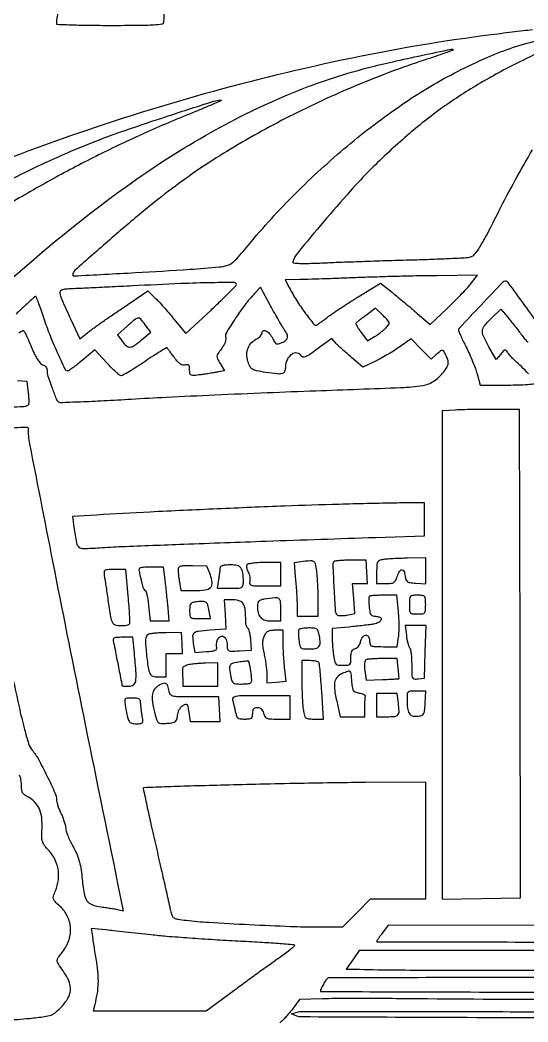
# Model space of a CAD drawing. Header units: millimetres. Extents: x 8 to 202, y 10 to 284.
# Drawn here: x 66.55 to 73.98, y 67.73 to 82.41 of the extents above; entities that cross this region are included whole.
import ezdxf

# ---------------------------------------------------------------- set-up
doc = ezdxf.new("R2010")
doc.units = ezdxf.units.MM
doc.layers.add('CUT', color=1, linetype='Continuous')
doc.layers.add('ENGRAVE', color=7, linetype='Continuous')

msp = doc.modelspace()

# ---------------------------------------------------------------- linework, layer by layer
at = {"layer": 'CUT'}
msp.add_circle((77.5, 76), 20, dxfattribs=at)
at = {"layer": 'ENGRAVE'}
for points in [[(22.924, 11.036, 0.000003), (45.118, 11.044, 0.000001), (67.428, 11.053, 0.198812)], [(74.05, 82.265, -0.000025), (73.914, 82.249, -0.000029), (73.753, 82.229, -0.000024), (73.582, 82.208, 0.019855), (71.524, 81.874, 0.016784), (69.378, 81.362, 0.016792), (67.273, 80.707, 0.019937), (65.336, 79.945, 0.011553)], [(67.116, 82.556, 0.086172), (67.081, 82.357, 0.403167), (67.091, 82.346, 0.001098), (67.312, 82.338, 0.00523), (67.566, 82.332, 0.003138), (67.868, 82.33, 0.002036), (68.291, 82.332, 0.013099), (68.505, 82.339, 0.017917), (68.632, 82.352, 0.376003), (68.655, 82.378, -0.027204), (68.665, 82.561, -0.005799)], [(66.408, 78.608), (66.753, 78.905, -0.020115), (68.03, 79.917, -0.027441), (69.261, 80.716, -0.03025), (70.463, 81.311, -0.037204), (71.649, 81.711, -0.00661), (72.007, 81.798, -0.004172), (72.428, 81.89, -0.000599), (72.862, 81.981, -0.252823), (72.891, 81.972, -0.548752), (72.889, 81.967, -0.000846), (72.769, 81.923, -0.004333), (72.63, 81.875, -0.002545), (72.463, 81.819, 0.019696), (71.47, 81.448, 0.018637), (70.49, 80.994, 0.01911), (69.574, 80.483, 0.024375), (68.775, 79.94, 0.011799), (68.361, 79.614, 0.006163), (67.861, 79.188, 0.001426), (67.352, 78.742, 0.215302), (67.32, 78.673, 0.430347), (67.335, 78.659, 0.000136), (68.237, 78.708, 0.001881), (69.034, 78.756, 0.010276), (69.464, 78.791, 0.042332), (69.578, 78.813, 0.098837), (69.655, 78.852, 0.047495), (69.74, 78.934, 0.004145), (69.935, 79.163, -0.023536), (70.624, 79.91, -0.022361), (71.39, 80.603, -0.023121), (72.184, 81.199, -0.031678), (72.952, 81.654, -0.014091), (73.395, 81.863, -0.024596), (73.774, 82.009, -0.024489), (74.167, 82.116, -0.013825)], [(74.351, 82.024, 0.008571), (73.907, 81.816, 0.0188), (73.287, 81.483, 0.022963), (72.734, 81.125, 0.022752), (72.213, 80.714, 0.017878), (71.686, 80.224, 0.01483), (71.38, 79.9, 0.006492), (70.993, 79.454, 0.003085), (70.614, 78.999, 0.090688), (70.541, 78.868, 0.477652), (70.552, 78.849, 0.020548), (70.641, 78.843, 0.016222), (70.783, 78.843, 0.003824), (71.02, 78.852, -0.00225), (71.262, 78.862, -0.000901), (71.594, 78.874, -0.000891), (71.951, 78.886, -0.001125), (72.282, 78.895, 0.002381), (72.583, 78.905, 0.003354), (72.852, 78.916, 0.00197), (73.078, 78.928, 0.045872), (73.142, 78.938, 0.157081), (73.204, 78.976, 0.037622), (73.275, 79.074, 0.019294), (73.377, 79.251, 0.003032), (73.56, 79.61, -0.016338), (74.05, 80.506, -0.026826)], [(65.672, 79.681, -0.014553), (66.694, 80.213, -0.019204), (67.656, 80.634, -0.010668), (68.087, 80.792, -0.00367), (68.716, 81.003, -0.001127), (69.381, 81.219, -0.088519), (69.49, 81.234, -0.786444), (69.491, 81.228, -0.003805), (69.396, 81.184, -0.006209), (69.272, 81.131, -0.003292), (69.117, 81.067, 0.009524), (68.415, 80.77, 0.010157), (67.739, 80.452, 0.01015), (67.077, 80.107, 0.009481), (66.414, 79.728, 0.009205)], [(86.078, 66.005, 0.000023), (82.045, 66.007, 0.000044), (78.034, 66.009, 0.142368)], [(74.159, 77.917, 0.006168), (73.939, 78.228, 0.001831), (73.695, 78.561, 0.238024), (73.651, 78.583, 0.205118), (73.619, 78.57, 0.000604), (73.299, 78.233, 0.000636), (72.98, 77.896, 0.191435), (72.966, 77.862, 0.107659), (72.969, 77.851, 0.001411), (73, 77.783, 0.003989), (73.037, 77.705, 0.002599), (73.08, 77.616, -0.010843), (73.127, 77.516, -0.008526), (73.174, 77.406, -0.008636), (73.214, 77.302, -0.020955), (73.239, 77.223), (73.283, 77.061), (73.689, 77.061, 0.00689), (73.851, 77.063, 0.013242), (73.981, 77.07, 0.007448), (74.083, 77.08, 0.38226)], [(66.532, 77.828, -0.015182), (66.587, 77.859, -0.347689), (66.604, 77.856, -0.065971), (66.616, 77.837, -0.003309), (66.647, 77.771, -0.005269), (66.682, 77.692, -0.003785), (66.72, 77.603, 0.015887), (66.764, 77.505, 0.029856), (66.807, 77.43, 0.035778), (66.846, 77.378, 0.149896), (66.879, 77.358, -0.090347), (66.905, 77.346, -0.079555), (66.926, 77.326, -0.078017), (66.939, 77.299, -0.081585), (66.944, 77.271, 0.077209), (66.956, 77.192, 0.009835), (67.011, 77.031, 0.008628), (67.072, 76.871, 0.101159), (67.109, 76.815, 0.207947), (67.131, 76.806, 0.000679), (67.432, 76.817, 0.003556), (67.774, 76.832, 0.0022), (68.176, 76.855, -0.002749), (68.691, 76.883, -0.001083), (69.4, 76.917, -0.001072), (70.167, 76.95, -0.00134), (70.879, 76.977, 0.001031), (72.125, 77.024, 0.029422), (72.445, 77.055, 0.117), (72.618, 77.126, 0.081701), (72.768, 77.276, 0.027446), (72.803, 77.332, 0.094508), (72.817, 77.373, 0.09972), (72.814, 77.414, 0.032541), (72.794, 77.473, 0.019354), (72.76, 77.548, 0.225789), (72.735, 77.568, 0.226001), (72.704, 77.56, 0.01939), (72.642, 77.506), (72.569, 77.438), (72.422, 77.588), (72.275, 77.738), (72.096, 77.613, -0.012415), (72.015, 77.559, -0.007987), (71.919, 77.501, -0.008027), (71.823, 77.447, -0.014924), (71.743, 77.407), (71.567, 77.325), (71.403, 77.463, -0.005401), (71.335, 77.521, -0.005218), (71.268, 77.581, -0.005165), (71.21, 77.635, -0.019003), (71.175, 77.671), (71.112, 77.741), (70.903, 77.589, -0.007722), (70.79, 77.509, -0.049564), (70.728, 77.476, -0.136107), (70.69, 77.471, -0.234025), (70.665, 77.488, 0.237308), (70.604, 77.53, 0.187481), (70.525, 77.51, 0.127328), (70.458, 77.431, 0.113355), (70.434, 77.326, -0.088262), (70.422, 77.26, -0.241982), (70.389, 77.229, -0.095828), (70.318, 77.223, -0.009112), (70.145, 77.246, -0.010311), (70.008, 77.27, -0.091575), (69.951, 77.292, -0.139957), (69.917, 77.33, -0.034935), (69.885, 77.408, -0.076612), (69.868, 77.51, -0.10101), (69.886, 77.603, -0.099767), (69.938, 77.682, -0.073104), (70.024, 77.745, 0.050948), (70.05, 77.763, 0.050488), (70.072, 77.785, 0.055066), (70.087, 77.809, 0.11398), (70.092, 77.831, -0.30344), (70.111, 77.859, -0.231853), (70.149, 77.856, -0.091054), (70.202, 77.812, -0.052893), (70.248, 77.742, 0.023666), (70.279, 77.687, 0.148523), (70.304, 77.666, 0.175074), (70.333, 77.665, 0.035859), (70.383, 77.683, 0.058111), (70.441, 77.718, 0.187988), (70.464, 77.756, 0.157829), (70.457, 77.804, 0.038186), (70.416, 77.874, -0.019874), (70.387, 77.919, -0.003332), (70.335, 78.007, -0.003644), (70.276, 78.113, -0.003226), (70.216, 78.223), (70.07, 78.497), (69.983, 78.403, 0.025026), (69.838, 78.232, 0.017133), (69.691, 78.023, 0.0096), (69.565, 77.822, 0.231057), (69.559, 77.757, -0.1354), (69.562, 77.728, -0.047987), (69.55, 77.686, -0.041401), (69.528, 77.64, -0.030603), (69.496, 77.592, 0.014507), (69.444, 77.519, 0.126335), (69.431, 77.482, 0.140759), (69.438, 77.445, 0.019483), (69.476, 77.376), (69.541, 77.271), (69.448, 77.253, -0.006749), (69.402, 77.244, -0.002425), (69.336, 77.233, -0.002405), (69.263, 77.222, -0.002849), (69.194, 77.212, -0.008443), (69.089, 77.2, -0.127257), (69.053, 77.205, -0.255253), (69.036, 77.227, -0.04186), (69.031, 77.282, 0.027321), (69.029, 77.329, 0.155968), (69.019, 77.351, 0.228089), (69, 77.359, 0.063328), (68.967, 77.353, -0.129524), (68.932, 77.351, -0.097845), (68.896, 77.367, -0.062259), (68.857, 77.402, -0.021067), (68.808, 77.462, 0.00018), (68.77, 77.512, 0.000258), (68.737, 77.557, 0.000136), (68.708, 77.595, 0.004042), (68.701, 77.604, 0.380488), (68.692, 77.606, 0.001946), (68.603, 77.552, 0.006968), (68.5, 77.487, 0.004202), (68.38, 77.408, -0.005557), (68.258, 77.327, -0.008135), (68.149, 77.259, -0.00447), (68.055, 77.205, -0.131136), (68.029, 77.198, -0.173217), (68.006, 77.206, -0.011266), (67.95, 77.253, -0.015333), (67.886, 77.315, -0.010775), (67.817, 77.388), (67.645, 77.578), (67.457, 77.422, -0.005462), (67.384, 77.362, -0.008197), (67.318, 77.312, -0.004047), (67.262, 77.271, -0.156556), (67.247, 77.266, -0.291073), (67.21, 77.29, -0.003977), (67.092, 77.547, -0.011281), (66.978, 77.816, -0.015843), (66.89, 78.062, 0.005349), (66.851, 78.176, 0.008695), (66.816, 78.273, 0.003107), (66.784, 78.354, 0.31923), (66.774, 78.36, 0.176045), (66.762, 78.355, 0.000574), (66.634, 78.237, 0.003067), (66.489, 78.101, 0.001905)], [(73.992, 77.225, 0.012232), (73.89, 77.33, 0.0157), (73.79, 77.42, -0.025773), (73.772, 77.438, -0.010113), (73.747, 77.464, -0.009979), (73.723, 77.494, -0.012263), (73.7, 77.523, 0.019744), (73.667, 77.565, 0.239057), (73.649, 77.573, 0.187794), (73.629, 77.563, 0.011828), (73.585, 77.514), (73.519, 77.436), (73.414, 77.621, -0.018111), (73.333, 77.775, -0.132663), (73.318, 77.856, -0.15391), (73.347, 77.929, -0.02694), (73.447, 78.038), (73.586, 78.173), (73.688, 78.053, -0.005868), (73.734, 77.997, -0.003061), (73.791, 77.925, -0.003044), (73.849, 77.852, -0.004648), (73.898, 77.787, 0.02262), (73.943, 77.731, 0.035502), (73.988, 77.687, 0.039952)], [(65.719, 76.276, 0.000076), (65.956, 75.113, 0.000719)], [(66.237, 76.733, 0.004328), (66.587, 76.746, 0.124446), (66.672, 76.771, 0.250953), (66.679, 76.783, 0.01202), (66.68, 76.828, 0.017267), (66.678, 76.883, 0.011332), (66.672, 76.947), (66.653, 77.112), (66.511, 77.122, -0.025855)], [(66.4, 72.972, 0.001787), (66.533, 72.349, 0.009652), (66.614, 72.013, 0.015051), (66.674, 71.806, 0.095769), (66.727, 71.711, -0.049672), (66.816, 71.58, -0.010715), (66.942, 71.336, -0.007931), (67.059, 71.085, -0.1017), (67.082, 70.985, 0.059485), (67.087, 70.95, 0.016258), (67.102, 70.898, 0.0162), (67.124, 70.839, 0.016225), (67.149, 70.782, -0.018943), (67.175, 70.724, -0.017537), (67.196, 70.662, -0.017841), (67.212, 70.606, -0.05449), (67.217, 70.567, 0.075302), (67.223, 70.526, 0.016772), (67.248, 70.458, 0.017051), (67.282, 70.381, 0.015728), (67.322, 70.304, -0.0254), (67.374, 70.201, -0.03245), (67.41, 70.101, -0.029423), (67.436, 69.989, -0.016088), (67.454, 69.85, 0.015121), (67.485, 69.614, 0.104928), (67.527, 69.507, 0.164493), (67.601, 69.449, 0.052503), (67.738, 69.416, -0.00405), (67.813, 69.405, -0.004025), (67.887, 69.394, -0.003947), (67.952, 69.383, -0.015678), (67.992, 69.374), (68.065, 69.356), (67.982, 69.761, -0.000868), (67.48, 72.219, -0.001344), (67.056, 74.342, -0.000356), (66.692, 76.199, -0.048256), (66.67, 76.426, 0.414044), (66.656, 76.44, 0.010615), (66.554, 76.438, 0.010285), (66.391, 76.428, 0.001745)], [(66.335, 67.762, 0.023672), (66.687, 67.783, 0.006269), (66.907, 67.809, 0.05567), (67.002, 67.832, 0.089111), (67.071, 67.873, 0.027532), (67.158, 67.956, 0.063937), (67.26, 68.098, 0.144584), (67.287, 68.226, 0.109551), (67.243, 68.372, 0.028422), (67.109, 68.58, -0.093258), (67.093, 68.614, -0.139439), (67.094, 68.646, -0.082402), (67.114, 68.685, -0.018008), (67.16, 68.745, 0.085496), (67.259, 68.913, 0.099013), (67.288, 69.096, 0.102116), (67.245, 69.272, 0.096678), (67.136, 69.421, -0.013087), (67.06, 69.494, -0.120297), (67.037, 69.532, -0.150459), (67.037, 69.574, -0.024048), (67.065, 69.651, 0.066406), (67.109, 69.814, 0.079185), (67.105, 69.974, 0.078923), (67.051, 70.125, 0.065425), (66.95, 70.262, -0.036699), (66.9, 70.323, -0.087558), (66.876, 70.376, -0.066331), (66.867, 70.442, -0.014611), (66.87, 70.558, 0.042433), (66.865, 70.72, 0.073982), (66.831, 70.85, 0.087128), (66.766, 70.949, 0.084811), (66.67, 71.022, -0.039612), (66.616, 71.055, -0.108131), (66.586, 71.089, -0.097663), (66.572, 71.134, -0.028736), (66.568, 71.207, 0.048003), (66.561, 71.277, 0.043903), (66.541, 71.347, 0.037516)], [(74.927, 67.788, -0.000676), (72.673, 67.795, -0.000055), (70.671, 67.804, -0.087642), (70.602, 67.817), (70.521, 67.847), (70.604, 67.873, -0.076809), (70.673, 67.884, -0.000113), (71.961, 67.884, -0.000928), (73.406, 67.882, -0.000572), (75.106, 67.874, 0.000776)], [(74.538, 68.056, -0.001837), (72.385, 68.069, 0.00109), (71.947, 68.072, 0.001211), (71.526, 68.073, 0.001118), (71.166, 68.072, 0.00633), (70.974, 68.069), (70.641, 68.059), (70.546, 67.932, -0.010688), (70.505, 67.879, -0.00912), (70.459, 67.825, -0.009223), (70.416, 67.778, -0.025647), (70.383, 67.746, 0.051954), (70.35, 67.712, 0.49149)]]:
    msp.add_lwpolyline(points, format="xyb", dxfattribs=at)
for points in [[(68.193, 78.513, -0.000288), (67.857, 78.496, -0.000397), (67.555, 78.482, -0.000248), (67.302, 78.47, -0.004919), (67.224, 78.467, 0.109435), (67.153, 78.449, 0.324957), (67.131, 78.407, 0.067539), (67.158, 78.316, 0.003177), (67.291, 78.023), (67.423, 77.736), (67.534, 77.826, -0.014054), (67.6, 77.876, -0.002465), (67.726, 77.967, -0.002672), (67.876, 78.071, -0.002397), (68.032, 78.178), (68.419, 78.439), (68.523, 78.34, -0.01571), (68.574, 78.288, -0.005153), (68.647, 78.208, -0.005127), (68.726, 78.117, -0.005776), (68.8, 78.028), (68.973, 77.815), (69.344, 78.16, 0.004109), (69.487, 78.295, 0.006441), (69.607, 78.413, 0.002239), (69.708, 78.516, 0.195133), (69.716, 78.536, 0.414769), (69.689, 78.562, 0.003264), (69.36, 78.56, 0.006957), (68.904, 78.546, 0.001951)], [(71.461, 78.633, -0.000663), (71.216, 78.623, -0.000697), (70.975, 78.615, -0.000667), (70.767, 78.608, -0.00313), (70.647, 78.605), (70.432, 78.601), (70.489, 78.49, 0.021396), (70.595, 78.305, 0.017186), (70.724, 78.116, 0.00853), (70.852, 77.948, 0.373144), (70.892, 77.94, 0.022709), (70.914, 77.954, 0.003723), (70.954, 77.983, 0.00409), (71.001, 78.018, 0.003598), (71.05, 78.055, -0.014842), (71.117, 78.103, -0.003541), (71.231, 78.18, -0.003637), (71.363, 78.267, -0.003589), (71.497, 78.352), (71.824, 78.555), (71.999, 78.415, -0.003846), (72.08, 78.35, -0.00207), (72.178, 78.268, -0.002061), (72.278, 78.184, -0.003238), (72.363, 78.111), (72.551, 77.946), (72.797, 78.179, 0.005926), (72.898, 78.278, 0.005474), (73, 78.381, 0.005471), (73.089, 78.476, 0.018128), (73.144, 78.541), (73.246, 78.669), (72.653, 78.663, 0.002368), (72.382, 78.659, 0.001379), (72.058, 78.652, 0.001378), (71.733, 78.642, 0.00233)], [(71.619, 78.086, 0.001946), (71.566, 78.047, 0.002639), (71.52, 78.011, 0.001763), (71.481, 77.98, 0.029378), (71.468, 77.97, 0.309761), (71.466, 77.957, 0.020217), (71.483, 77.922, 0.023714), (71.509, 77.879, 0.01494), (71.544, 77.831), (71.636, 77.71), (71.739, 77.77, 0.018743), (71.783, 77.798, 0.012957), (71.83, 77.834, 0.013085), (71.875, 77.87, 0.025994), (71.907, 77.901, 0.033207), (71.946, 77.948, 0.220684), (71.951, 77.976, 0.130452), (71.934, 78.008, 0.009285), (71.863, 78.079), (71.751, 78.186)], [(68.118, 77.923), (67.975, 77.796), (68.044, 77.702, 0.049246), (68.106, 77.634, 0.205552), (68.157, 77.616, 0.139476), (68.219, 77.638, 0.019207), (68.327, 77.722), (68.461, 77.836), (68.38, 77.944, 0.019419), (68.314, 78.027, 0.238556), (68.278, 78.042, 0.155007), (68.236, 78.024, 0.007281)], [(72.923, 76.694), (72.727, 76.681), (72.727, 73.106), (72.727, 69.531), (73.3, 69.541), (73.873, 69.55), (73.868, 73.126), (73.862, 76.701), (73.491, 76.704, 0.003338), (73.335, 76.704, 0.002934), (73.171, 76.702, 0.002949), (73.024, 76.699, 0.00886)], [(71.221, 75.313, 0.002815), (70.424, 75.287, 0.001489), (69.435, 75.246, 0.001489), (68.451, 75.2, 0.002928), (67.668, 75.156), (67.314, 75.134), (67.337, 74.977, 0.009277), (67.374, 74.748, 0.180594), (67.41, 74.688, 0.178824), (67.477, 74.666, 0.00906), (67.71, 74.677, -0.00713), (68.037, 74.695, -0.000514), (68.944, 74.73, -0.000615), (70.15, 74.774, -0.000268), (71.751, 74.829), (72.47, 74.854), (72.47, 75.093), (72.47, 75.333), (72.367, 75.337, 0.01443), (72.294, 75.337, 0.000437), (71.988, 75.331, 0.000865), (71.628, 75.323, 0.000597)], [(69.476, 74.383, -0.024483), (69.474, 74.359, -0.004697), (69.469, 74.315, -0.004994), (69.462, 74.264, -0.004582), (69.454, 74.212), (69.433, 74.084), (69.626, 74.084, 0.007852), (69.749, 74.086, 0.106364), (69.792, 74.097, 0.230727), (69.812, 74.122, 0.053416), (69.818, 74.178, 0.026864), (69.81, 74.312, 0.137241), (69.782, 74.381, 0.177834), (69.727, 74.415, 0.052265), (69.626, 74.426, 0.019972), (69.561, 74.423, 0.049354), (69.515, 74.415, 0.078566), (69.486, 74.402, 0.247697)], [(69.87, 74.427, 0.134746), (69.865, 74.409, 0.04686), (69.867, 74.382, 0.04244), (69.875, 74.351, 0.038082), (69.888, 74.321, -0.047552), (69.902, 74.288, -0.035893), (69.911, 74.25, -0.036748), (69.914, 74.213, -0.066767), (69.91, 74.183, 0.153744), (69.912, 74.148, 0.236396), (69.933, 74.128, 0.066208), (69.988, 74.12, 0.005848), (70.129, 74.118), (70.366, 74.118), (70.366, 74.289), (70.366, 74.46), (70.128, 74.46, 0.013161), (70.036, 74.458, 0.019106), (69.954, 74.45, 0.015047), (69.889, 74.44, 0.210004)], [(70.66, 74.469), (70.561, 74.455), (70.583, 74.196, -0.003728), (70.592, 74.087, -0.003359), (70.599, 73.974, -0.003366), (70.604, 73.873, -0.01063), (70.605, 73.805), (70.605, 73.673), (70.759, 73.673), (70.913, 73.673), (70.913, 73.925, 0.007364), (70.912, 74.033, 0.005873), (70.907, 74.15, 0.005941), (70.9, 74.257, 0.014879), (70.891, 74.336, 0.020897), (70.872, 74.442, 0.209553), (70.846, 74.477, 0.158604), (70.799, 74.487, 0.010828)], [(71.145, 74.475, 0.21042), (71.127, 74.43, 0.002268), (71.144, 74.088, 0.002629), (71.164, 73.75, 0.170754), (71.187, 73.697, 0.167121), (71.204, 73.687, 0.032566), (71.24, 73.683, 0.031338), (71.284, 73.684, 0.024527), (71.332, 73.691), (71.452, 73.713), (71.435, 73.933), (71.417, 74.152), (71.525, 74.152), (71.634, 74.152), (71.624, 74.323), (71.615, 74.494), (71.389, 74.494, 0.007878), (71.302, 74.493, 0.01157), (71.225, 74.489, 0.007049), (71.161, 74.483, 0.171674)], [(71.863, 74.504, 0.052242), (71.809, 74.49, 0.186334), (71.783, 74.467, 0.10709), (71.771, 74.424, 0.012014), (71.769, 74.321), (71.769, 74.152), (71.902, 74.152, 0.02433), (71.978, 74.156, 0.112406), (72.019, 74.17, 0.133412), (72.047, 74.199, 0.039973), (72.071, 74.255, -0.04061), (72.105, 74.331, -0.254851), (72.14, 74.354, -0.339935), (72.169, 74.335, -0.055149), (72.185, 74.263, 0.051861), (72.197, 74.211, 0.16625), (72.218, 74.183, 0.112209), (72.258, 74.168, 0.017705), (72.342, 74.159), (72.487, 74.148), (72.487, 74.338), (72.487, 74.529), (72.222, 74.524, 0.004208), (72.114, 74.521, 0.004432), (72.007, 74.516, 0.004246), (71.915, 74.51, 0.019869)], [(67.782, 74.263, -0.002183), (67.79, 74.211, -0.000479), (67.804, 74.122, -0.000499), (67.82, 74.018, -0.000479), (67.835, 73.913, 0.004546), (67.874, 73.664, 0.074311), (67.9, 73.583, 0.20802), (67.942, 73.548, 0.072485), (68.022, 73.536, 0.020693), (68.067, 73.538, 0.027993), (68.108, 73.544, 0.027604), (68.14, 73.552, 0.188552), (68.152, 73.562, 0.141115), (68.157, 73.582, 0.00264), (68.152, 73.693, 0.006239), (68.144, 73.823, 0.004106), (68.131, 73.973), (68.096, 74.358), (67.931, 74.358, 0.008932), (67.826, 74.356, 0.132592), (67.791, 74.345, 0.257372), (67.778, 74.32, 0.040226)], [(68.291, 74.332, -0.009113), (68.299, 74.301, -0.003134), (68.309, 74.257, -0.003113), (68.32, 74.208, -0.003601), (68.33, 74.161, 0.022337), (68.341, 74.118, 0.033462), (68.354, 74.082, 0.035536), (68.368, 74.056, 0.257198), (68.38, 74.05, -0.334724), (68.392, 74.041, -0.012993), (68.406, 73.984, -0.018565), (68.42, 73.912, -0.011471), (68.431, 73.827), (68.455, 73.605), (68.594, 73.605), (68.732, 73.605), (68.71, 73.853, 0.002298), (68.699, 73.959, 0.001909), (68.688, 74.071, 0.001927), (68.676, 74.174, 0.005214), (68.667, 74.246), (68.647, 74.392), (68.46, 74.392, 0.008793), (68.355, 74.39, 0.076133), (68.31, 74.381, 0.232191), (68.291, 74.363, 0.149484)], [(68.861, 74.362, 0.02176), (68.862, 74.332, 0.005743), (68.867, 74.285, 0.005818), (68.874, 74.231, 0.005946), (68.882, 74.178), (68.903, 74.05), (69.1, 74.05, 0.030895), (69.26, 74.06, 0.165695), (69.338, 74.097, 0.23017), (69.362, 74.166, 0.0625), (69.334, 74.281), (69.285, 74.409), (69.073, 74.413, 0.008977), (68.959, 74.414, 0.055646), (68.901, 74.406, 0.142276), (68.872, 74.39, 0.196133)], [(71.662, 73.966, 0.1831), (71.657, 73.954, 0.011832), (71.655, 73.914, 0.016017), (71.656, 73.866, 0.011178), (71.66, 73.812, 0.018323), (71.67, 73.735, 0.108725), (71.685, 73.698, 0.17623), (71.711, 73.679, 0.067975), (71.755, 73.673, -0.106225), (71.818, 73.66, -0.364393), (71.835, 73.624, -0.219697), (71.802, 73.584, -0.070778), (71.726, 73.559, -0.010786), (71.667, 73.55, -0.003025), (71.574, 73.538, -0.003049), (71.47, 73.527, -0.003206), (71.367, 73.516), (71.118, 73.493), (71.119, 73.352, 0.011886), (71.121, 73.289, 0.007442), (71.125, 73.215, 0.007468), (71.132, 73.142, 0.013491), (71.14, 73.083, 0.022189), (71.156, 73.008, 0.14187), (71.176, 72.974, 0.159715), (71.209, 72.959, 0.030263), (71.277, 72.955, 0.023819), (71.346, 72.958, 0.17481), (71.375, 72.972, 0.174), (71.389, 73.001, 0.023553), (71.392, 73.07, -0.030454), (71.396, 73.126, -0.084281), (71.407, 73.164, -0.117844), (71.427, 73.189, -0.09723), (71.458, 73.203, 0.09785), (71.484, 73.216, 0.064505), (71.507, 73.239, 0.061589), (71.525, 73.269, 0.070114), (71.535, 73.301, -0.112147), (71.56, 73.367, -0.220021), (71.607, 73.395, -0.287298), (71.649, 73.375, -0.143059), (71.666, 73.316, 0.066288), (71.673, 73.265, 0.227038), (71.694, 73.241, 0.096026), (71.74, 73.23, 0.007522), (71.867, 73.228), (72.068, 73.228), (72.09, 73.365, 0.029374), (72.096, 73.433, 0.010635), (72.098, 73.531, 0.010504), (72.096, 73.639, 0.012306), (72.089, 73.741), (72.067, 73.981), (71.872, 73.981, 0.007342), (71.796, 73.98, 0.010875), (71.73, 73.977, 0.006293), (71.675, 73.972, 0.173551)], [(72.248, 73.844, 0.01583), (72.25, 73.758, 0.165362), (72.264, 73.726, 0.192545), (72.293, 73.711, 0.022778), (72.367, 73.707, 0.022778), (72.442, 73.711, 0.192545), (72.471, 73.726, 0.165362), (72.484, 73.758, 0.01583), (72.487, 73.844, 0.01583), (72.484, 73.931, 0.165362), (72.471, 73.963, 0.192545), (72.442, 73.978, 0.022778), (72.367, 73.981, 0.022778), (72.293, 73.978, 0.192545), (72.264, 73.963, 0.165362), (72.25, 73.931, 0.01583)], [(69.142, 73.886, 0.029182), (69.078, 73.875, 0.161503), (69.049, 73.858, 0.153466), (69.035, 73.825, 0.025602), (69.031, 73.757, 0.025097), (69.035, 73.683, 0.206755), (69.051, 73.654, 0.152724), (69.086, 73.641, 0.012173), (69.184, 73.639), (69.337, 73.639), (69.317, 73.75, 0.023763), (69.296, 73.839, 0.158964), (69.271, 73.876, 0.165744), (69.229, 73.89, 0.026402)], [(69.55, 73.699), (69.562, 73.485), (69.333, 73.468, 0.0094), (69.155, 73.451, 0.137065), (69.097, 73.428, 0.238251), (69.075, 73.382, 0.034073), (69.084, 73.276), (69.106, 73.143), (69.276, 73.155, 0.012317), (69.362, 73.163, 0.06803), (69.407, 73.175, 0.183101), (69.426, 73.193, 0.208309), (69.427, 73.217, -0.08223), (69.422, 73.241, -0.042636), (69.424, 73.272, -0.040889), (69.431, 73.304, -0.048969), (69.442, 73.332, -0.139476), (69.483, 73.375, -0.263037), (69.529, 73.375, -0.184598), (69.566, 73.332, -0.084413), (69.579, 73.257, 0.038768), (69.583, 73.195, 0.241601), (69.602, 73.171, 0.12397), (69.641, 73.162, 0.007971), (69.758, 73.167), (69.937, 73.177), (69.926, 73.331, 0.018391), (69.919, 73.391, 0.026364), (69.909, 73.443, 0.024762), (69.897, 73.484, 0.221524), (69.884, 73.496, -0.190685), (69.872, 73.507, -0.045747), (69.862, 73.533, -0.040548), (69.855, 73.566, -0.030628), (69.852, 73.603, 0.022218), (69.845, 73.766, 0.109048), (69.818, 73.853, 0.178887), (69.764, 73.897, 0.085055), (69.674, 73.913), (69.538, 73.913)], [(70.118, 73.922, 0.042369), (70.071, 73.911, 0.124373), (70.043, 73.894, 0.135506), (70.028, 73.866, 0.054399), (70.024, 73.823, 0.057913), (70.035, 73.722, 0.132566), (70.071, 73.655, 0.138416), (70.135, 73.617, 0.065605), (70.23, 73.605), (70.366, 73.605), (70.366, 73.776, 0.022554), (70.36, 73.894, 0.241255), (70.336, 73.933, 0.16299), (70.283, 73.944, 0.009435)], [(72.204, 73.391, 0.016), (72.213, 73.333, 0.018884), (72.226, 73.279, 0.01805), (72.239, 73.234, 0.10223), (72.252, 73.213, -0.142904), (72.264, 73.189, -0.014236), (72.273, 73.126, -0.017002), (72.28, 73.048, -0.012712), (72.282, 72.963, 0.005587), (72.283, 72.818, 0.101416), (72.294, 72.774, 0.265948), (72.319, 72.755, 0.054805), (72.376, 72.756), (72.47, 72.766), (72.481, 73.151), (72.492, 73.536), (72.339, 73.536), (72.186, 73.536)], [(68.419, 73.403, 0.155584), (68.397, 73.376, 0.073629), (68.386, 73.333, 0.040994), (68.386, 73.265, 0.010274), (68.395, 73.155, 0.006174), (68.424, 72.92, 0.07794), (68.45, 72.835, 0.20251), (68.493, 72.797, 0.0816), (68.573, 72.784), (68.689, 72.784), (68.689, 72.955), (68.689, 73.126), (68.808, 73.126), (68.927, 73.126), (68.92, 73.28), (68.914, 73.434), (68.69, 73.433, 0.012339), (68.601, 73.431, 0.015231), (68.518, 73.424, 0.013642), (68.45, 73.414, 0.099659)], [(70.12, 73.382, 0.055965), (70.103, 73.331, 0.051728), (70.098, 73.277, 0.039632), (70.103, 73.211, 0.016396), (70.12, 73.123, -0.01348), (70.136, 73.047, -0.010098), (70.149, 72.963, -0.010226), (70.158, 72.884, -0.022915), (70.16, 72.823), (70.16, 72.696), (70.302, 72.71), (70.443, 72.723), (70.421, 72.929, -0.006852), (70.413, 73.021, -0.004724), (70.406, 73.124, -0.004763), (70.401, 73.224, -0.009698), (70.4, 73.302), (70.4, 73.468), (70.279, 73.468, 0.032442), (70.217, 73.464, 0.091426), (70.175, 73.45, 0.107342), (70.145, 73.425, 0.055338)], [(70.629, 73.476, 0.117017), (70.624, 73.46, 0.013836), (70.624, 73.421, 0.015936), (70.626, 73.374, 0.012437), (70.631, 73.322, 0.021752), (70.644, 73.244, 0.161923), (70.663, 73.212, 0.159613), (70.698, 73.198, 0.020975), (70.778, 73.194, 0.041183), (70.876, 73.202, 0.183468), (70.925, 73.231, 0.179313), (70.943, 73.285, 0.039044), (70.932, 73.385, 0.028101), (70.915, 73.454, 0.1576), (70.893, 73.485, 0.141641), (70.857, 73.499, 0.021229), (70.777, 73.502, 0.017945), (70.725, 73.5, 0.025083), (70.678, 73.495, 0.023282), (70.642, 73.486, 0.201541)], [(67.917, 73.288, -0.0036), (67.945, 73.15, -0.000919), (67.989, 72.927, -0.000146), (68.037, 72.68, -0.047772), (68.039, 72.66, 0.359163), (68.043, 72.655, 0.015318), (68.069, 72.651, 0.020269), (68.102, 72.648, 0.012302), (68.142, 72.647, 0.156128), (68.208, 72.668, 0.199578), (68.241, 72.722, 0.0592), (68.247, 72.839, 0.005241), (68.222, 73.134), (68.2, 73.365), (68.05, 73.365, 0.011096), (67.961, 73.363, 0.120418), (67.927, 73.353, 0.256711), (67.913, 73.331, 0.062962)], [(69.004, 72.96, 0.028956), (68.973, 72.949, 0.041618), (68.948, 72.937, 0.048431), (68.931, 72.923, 0.228626), (68.927, 72.912, -0.014598), (68.927, 72.896, -0.001564), (68.928, 72.859, -0.001924), (68.928, 72.814, -0.001547), (68.929, 72.766), (68.929, 72.647), (69.185, 72.647), (69.442, 72.647), (69.442, 72.818), (69.442, 72.989), (69.262, 72.985, 0.010212), (69.188, 72.983, 0.009766), (69.112, 72.977, 0.009748), (69.046, 72.969, 0.034175)], [(69.724, 72.998, 0.049949), (69.653, 72.982, 0.214286), (69.622, 72.954, 0.134696), (69.615, 72.902, 0.016291), (69.634, 72.788, 0.034764), (69.651, 72.727, 0.153596), (69.673, 72.698, 0.133257), (69.709, 72.684, 0.023723), (69.783, 72.681, 0.010766), (69.832, 72.682, 0.015092), (69.877, 72.685, 0.01133), (69.913, 72.69, 0.160521), (69.924, 72.696, 0.220047), (69.941, 72.741, 0.017894), (69.926, 72.871, 0.015994), (69.902, 72.999, 0.3915), (69.875, 73.018, -0.002271), (69.853, 73.015, -0.000477), (69.814, 73.01, -0.0005), (69.77, 73.004, -0.000474)], [(70.674, 72.724, 0.006231), (70.676, 72.6, 0.006061), (70.681, 72.475, 0.005994), (70.687, 72.365, 0.022356), (70.696, 72.296, 0.02267), (70.712, 72.218, 0.159665), (70.733, 72.186, 0.151949), (70.769, 72.171, 0.019958), (70.853, 72.168), (70.99, 72.168), (70.965, 72.57, 0.003214), (70.954, 72.726, 0.004862), (70.943, 72.861, 0.001995), (70.931, 72.977, 0.110698), (70.925, 72.997, 0.184726), (70.912, 73.007, 0.026713), (70.879, 73.016, 0.027308), (70.838, 73.021, 0.020274), (70.791, 73.023), (70.674, 73.023)], [(71.612, 73.037, 0.220206), (71.599, 73.022, 0.050416), (71.591, 72.987, 0.039647), (71.59, 72.939, 0.021198), (71.595, 72.879), (71.615, 72.737), (71.854, 72.746, 0.002256), (71.946, 72.75, 0.003681), (72.024, 72.754, 0.000635), (72.093, 72.758, 0.256567), (72.097, 72.761, 0.145544), (72.098, 72.765, 0.001047), (72.094, 72.807, 0.003871), (72.09, 72.856, 0.002456), (72.085, 72.912), (72.069, 73.057), (71.859, 73.055, 0.006438), (71.776, 73.052, 0.008402), (71.7, 73.048, 0.006492), (71.637, 73.043, 0.074094)], [(71.264, 72.834, 0.113081), (71.19, 72.78, 0.143461), (71.154, 72.704, 0.078417), (71.155, 72.585, 0.016909), (71.195, 72.383), (71.237, 72.202), (71.417, 72.202), (71.598, 72.202), (71.598, 72.339, -0.004451), (71.598, 72.393, -0.005718), (71.599, 72.443, -0.004453), (71.602, 72.485, -0.048479), (71.604, 72.501, 0.299948), (71.6, 72.512, 0.052494), (71.581, 72.524, 0.041977), (71.551, 72.536, 0.025732), (71.515, 72.544, -0.051639), (71.462, 72.559, -0.155063), (71.433, 72.583, -0.106873), (71.418, 72.625, -0.018114), (71.408, 72.71, 0.008105), (71.397, 72.832, 0.191129), (71.382, 72.862, 0.267035), (71.352, 72.867, 0.015889)], [(68.578, 72.66, 0.117019), (68.516, 72.606, 0.121497), (68.486, 72.53, 0.074152), (68.487, 72.419, 0.021167), (68.522, 72.25, 0.014399), (68.55, 72.151, 0.149249), (68.574, 72.116, 0.168643), (68.612, 72.103, 0.019651), (68.702, 72.106, 0.018437), (68.785, 72.115, 0.125875), (68.823, 72.131, 0.16819), (68.843, 72.161, 0.03979), (68.853, 72.22, -0.052349), (68.862, 72.263, -0.044472), (68.88, 72.306, -0.046534), (68.904, 72.342, -0.085696), (68.93, 72.366, -0.053584), (68.968, 72.384, -0.300708), (68.989, 72.379, -0.13707), (69.003, 72.352, -0.01076), (69.018, 72.27), (69.04, 72.133), (69.26, 72.133), (69.48, 72.133), (69.469, 72.313), (69.459, 72.493), (69.1, 72.493, -0.003177), (68.862, 72.494, -0.053567), (68.785, 72.504, -0.189042), (68.748, 72.529, -0.116421), (68.729, 72.578, 0.037169), (68.713, 72.654, 0.200746), (68.687, 72.686, 0.208629), (68.647, 72.69, 0.040302)], [(69.659, 72.45, -0.009113), (69.667, 72.419, -0.003134), (69.678, 72.375, -0.003113), (69.689, 72.326, -0.003601), (69.699, 72.279, 0.031329), (69.715, 72.216, 0.144397), (69.737, 72.186, 0.140271), (69.771, 72.172, 0.028967), (69.838, 72.168, 0.022531), (69.903, 72.171, 0.136092), (69.935, 72.182, 0.186857), (69.95, 72.207, 0.050227), (69.955, 72.253, -0.044938), (69.959, 72.294, -0.123229), (69.97, 72.319, -0.14899), (69.991, 72.334, -0.077433), (70.023, 72.339, -0.093626), (70.053, 72.333, -0.098003), (70.079, 72.317, -0.085775), (70.099, 72.29, -0.054667), (70.112, 72.253, 0.069191), (70.131, 72.206, 0.165205), (70.159, 72.181, 0.087369), (70.209, 72.17, 0.01127), (70.318, 72.168), (70.503, 72.168), (70.503, 72.339), (70.503, 72.51), (70.073, 72.51, 0.0029), (69.814, 72.508, 0.033094), (69.713, 72.5, 0.131904), (69.67, 72.482, 0.302974)], [(71.769, 72.373), (71.769, 72.202), (71.921, 72.202, 0.023822), (72.036, 72.207, 0.19691), (72.081, 72.231, 0.188423), (72.098, 72.281, 0.021556), (72.087, 72.4), (72.068, 72.544), (71.918, 72.544), (71.769, 72.544)], [(72.214, 72.467, 0.022661), (72.221, 72.328, 0.107754), (72.245, 72.253, 0.188295), (72.29, 72.216, 0.100126), (72.363, 72.209, 0.041589), (72.427, 72.22, 0.19111), (72.457, 72.242, 0.113447), (72.471, 72.286, 0.010703), (72.48, 72.399), (72.491, 72.578), (72.352, 72.578, 0.015191), (72.266, 72.576, 0.155449), (72.233, 72.563, 0.199329), (72.217, 72.535, 0.027601)], [(68.092, 72.347, 0.009155), (68.12, 72.195, 0.092047), (68.145, 72.135, 0.188504), (68.182, 72.108, 0.063743), (68.251, 72.099, 0.024559), (68.316, 72.102, 0.227576), (68.339, 72.117, 0.17358), (68.346, 72.146, 0.013465), (68.335, 72.228, -0.006371), (68.326, 72.281, -0.006031), (68.32, 72.336, -0.006003), (68.315, 72.384, -0.020978), (68.313, 72.416, 0.120224), (68.306, 72.444, 0.158461), (68.287, 72.463, 0.091341), (68.251, 72.473, 0.02324), (68.191, 72.476, 0.016797), (68.113, 72.473, 0.213987), (68.088, 72.46, 0.195532), (68.08, 72.431, 0.013782)], [(69.544, 71.199, 0.000655), (69.091, 71.187, 0.001079), (68.708, 71.174, 0.000074), (68.363, 71.162, 0.173186), (68.354, 71.159, 0.271664), (68.351, 71.15, 0.000186), (68.404, 70.903, 0.002012), (68.465, 70.626, 0.001219), (68.539, 70.299, -0.000136), (68.615, 69.965, -0.000191), (68.683, 69.667, -0.000111), (68.739, 69.416, -0.002604), (68.755, 69.345, 0.054807), (68.775, 69.285, 0.159065), (68.804, 69.254, 0.088526), (68.857, 69.236, 0.010329), (68.981, 69.219, 0.013372), (69.312, 69.19, 0.002621), (69.907, 69.157, 0.002837), (70.509, 69.13, 0.009703), (70.901, 69.122), (71.275, 69.122), (71.478, 69.328), (71.681, 69.533), (72.084, 69.533), (72.487, 69.533), (72.487, 70.388), (72.487, 71.244), (71.606, 71.238, 0.001998), (71.185, 71.233, 0.000921), (70.637, 71.224, 0.000912), (70.061, 71.212, 0.001266)], [(71.854, 69.034, 0.004652), (71.821, 68.99, 0.007038), (71.794, 68.951, 0.003168), (71.771, 68.918, 0.149134), (71.769, 68.91, 0.413655), (71.773, 68.905, 0.000004), (73.452, 68.902, 0.000316), (75.302, 68.9, 0.00019), (77.5, 68.899, 0.000245), (79.698, 68.901, 0.000409), (81.548, 68.904, 0.000007), (83.225, 68.909, 0.413396), (83.231, 68.915, 0.130676), (83.229, 68.925, 0.005222), (83.21, 68.957, 0.008887), (83.187, 68.994, 0.00614), (83.159, 69.036), (83.086, 69.142), (77.513, 69.144), (71.94, 69.146)], [(67.607, 68.982, 0.000539), (67.616, 68.92, 0.000146), (67.631, 68.822, 0.000148), (67.648, 68.711, 0.000154), (67.665, 68.602, -0.017065), (67.685, 68.432, -0.030707), (67.689, 68.292, -0.030642), (67.675, 68.153, -0.016912), (67.642, 67.985), (67.62, 67.891), (68.447, 67.891), (69.275, 67.891), (69.677, 68.19, -0.001441), (69.849, 68.317, -0.001192), (70.033, 68.452, -0.001203), (70.203, 68.574, -0.003228), (70.324, 68.66, 0.004807), (70.418, 68.727, 0.007518), (70.497, 68.787, 0.002875), (70.563, 68.839, 0.20894), (70.57, 68.851, 0.413713), (70.562, 68.86, 0.00056), (70.327, 68.878, 0.003728), (70.059, 68.895, 0.002234), (69.741, 68.913, -0.00296), (69.391, 68.933, -0.002582), (69.025, 68.958, -0.002597), (68.693, 68.983, -0.00769), (68.467, 69.006, 0.000739), (68.28, 69.027, 0.000679), (68.089, 69.048, 0.000678), (67.918, 69.066, 0.002243), (67.805, 69.078), (67.589, 69.098)], [(71.418, 68.642), (71.324, 68.506), (71.452, 68.503, 0.005786), (72.524, 68.49, 0.00012), (77.865, 68.487, 0.000003), (83.662, 68.485, 0.414312), (83.676, 68.499, 0.120569), (83.672, 68.515, 0.008737), (83.651, 68.555, 0.011827), (83.623, 68.602, 0.008659), (83.589, 68.652), (83.503, 68.78), (77.507, 68.779), (71.512, 68.778)], [(71.052, 68.37, 0.104014), (71.027, 68.344, 0.014774), (70.989, 68.281, 0.014244), (70.955, 68.216, 0.114255), (70.947, 68.184, 0.413341), (70.955, 68.176, 0.000009), (72.878, 68.17, 0.00046), (75, 68.166, 0.000276), (77.52, 68.164), (84.093, 68.164), (84.03, 68.27), (83.967, 68.375), (77.522, 68.381, 0.000249), (75.049, 68.382, 0.000413), (72.963, 68.38, 0.000012), (71.075, 68.377, 0.146878)]]:
    msp.add_lwpolyline(points, format="xyb", close=True, dxfattribs=at)

doc.saveas('drawing.dxf')
